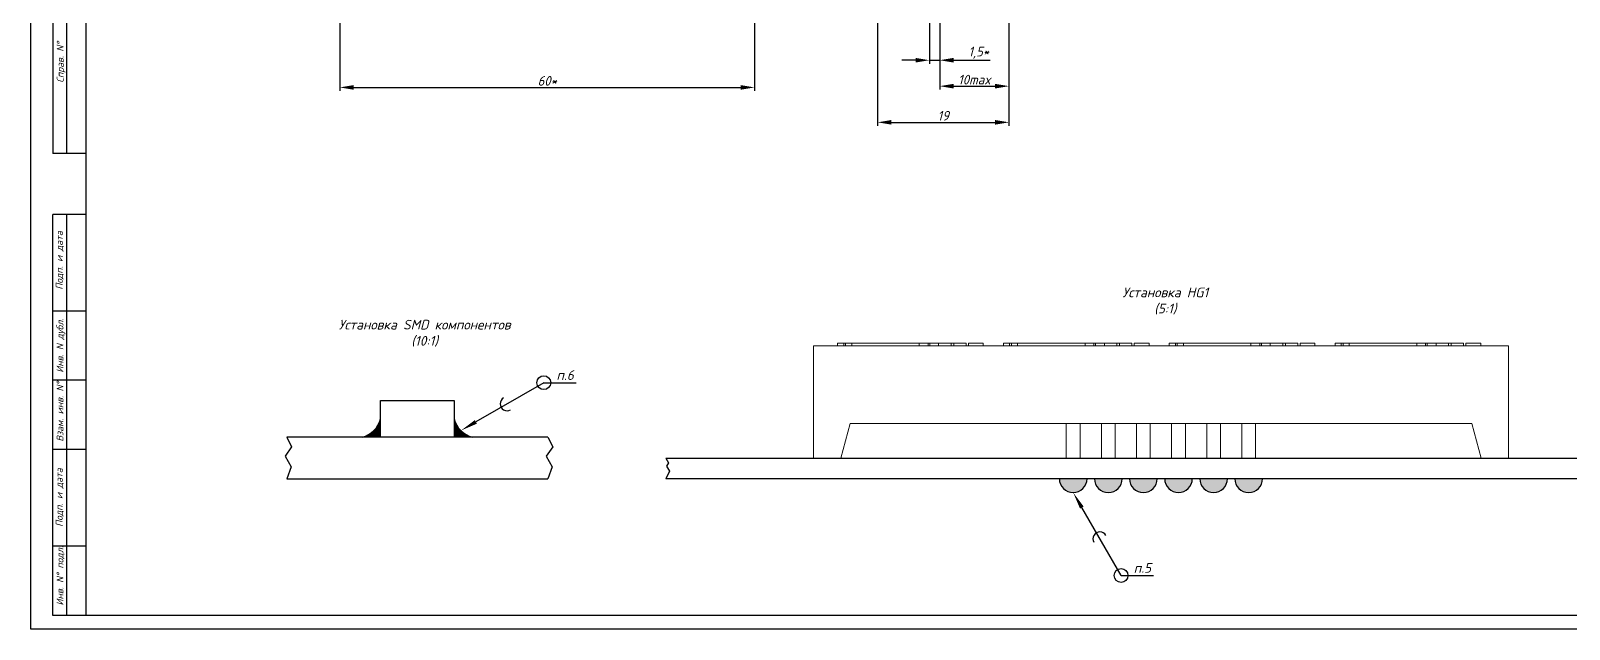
# Model space of a CAD drawing. Header units: millimetres. Extents: x 204 to 2233, y 176 to 1484.
# Drawn here: x 243 to 799, y 890 to 1106 of the extents above; entities that cross this region are included whole.
import ezdxf

# ---------------------------------------------------------------- set-up
doc = ezdxf.new("R2010")
doc.units = ezdxf.units.MM
doc.styles.add('GOST-2.304_Type-B_italic', font='GOST Common Italic.ttf')
doc.styles.add('PDF ISOCPEUR Italic', font='isocpeui.ttf')
doc.dimstyles.new('ISO-25', dxfattribs={"dimtxt": 2.5, "dimasz": 2.5, "dimexe": 1.25, "dimexo": 0.625, "dimtad": 1, "dimtxsty": 'Standard', "dimcen": 2.5, "dimadec": 0, "dimazin": 0, "dimtfac": 1, "dimtmove": 0, "dimatfit": 3, "dimfxl": 1, "dimarcsym": 0})

# ---------------------------------------------------------------- blocks, each defined once
blk = doc.blocks.new('arrow')
blk.add_lwpolyline([(0, 0, 0, 1.2, 0), (-5, 0, 1.2, 1.2, 0)], format="xyseb")
blk = doc.blocks.new('*D84')
at = {"color": 0, "linetype": 'ByBlock', "lineweight": -2, "transparency": 16777216}
for p, q in [((354.47, 1109.05), (354.47, 1084.38)), ((504.47, 1109.05), (504.47, 1084.38)), ((359.47, 1085.63), (499.47, 1085.63))]:
    blk.add_line(p, q, dxfattribs=at)
at = {"color": 0, "linetype": 'ByBlock', "transparency": 16777216}
for points in [[(359.47, 1086.46), (359.47, 1084.79), (354.47, 1085.63)], [(499.47, 1086.46), (499.47, 1084.79), (504.47, 1085.63)]]:
    blk.add_solid(points, dxfattribs=at)
at = {"layer": 'DEFPOINTS', "color": 0, "linetype": 'ByBlock', "transparency": 16777216}
for p in [(354.47, 1109.67), (504.47, 1109.67), (504.47, 1085.63)]:
    blk.add_point(p, dxfattribs=at)
at = {"color": 0, "linetype": 'ByBlock', "transparency": 16777216, "insert": (429.47, 1088), "char_height": 3.5, "attachment_point": 5, "style": 'GOST-2.304_Type-B_italic'}
blk.add_mtext('60*', dxfattribs=at)
blk = doc.blocks.new('*D82')
at = {"color": 0, "linetype": 'ByBlock', "lineweight": -2, "transparency": 16777216}
for p, q in [((548.99, 1123.18), (548.99, 1071.75)), ((596.49, 1123.18), (596.49, 1071.75)), ((553.99, 1073), (591.49, 1073))]:
    blk.add_line(p, q, dxfattribs=at)
at = {"color": 0, "linetype": 'ByBlock', "transparency": 16777216}
for points in [[(553.99, 1073.84), (553.99, 1072.17), (548.99, 1073)], [(591.49, 1073.84), (591.49, 1072.17), (596.49, 1073)]]:
    blk.add_solid(points, dxfattribs=at)
at = {"layer": 'DEFPOINTS', "color": 0, "linetype": 'ByBlock', "transparency": 16777216}
for p in [(548.99, 1123.81), (596.49, 1123.81), (596.49, 1073)]:
    blk.add_point(p, dxfattribs=at)
at = {"color": 0, "linetype": 'ByBlock', "transparency": 16777216, "insert": (572.74, 1075.38), "char_height": 3.5, "attachment_point": 5, "style": 'GOST-2.304_Type-B_italic'}
blk.add_mtext('19', dxfattribs=at)
blk = doc.blocks.new('*D85')
at = {"color": 0, "linetype": 'ByBlock', "lineweight": -2, "transparency": 16777216}
for p, q in [((567.74, 1109.05), (567.74, 1094.21)), ((571.49, 1109.05), (571.49, 1094.21)), ((562.74, 1095.46), (557.74, 1095.46)), ((567.74, 1095.46), (571.49, 1095.46)), ((576.49, 1095.46), (589.68, 1095.46))]:
    blk.add_line(p, q, dxfattribs=at)
at = {"color": 0, "linetype": 'ByBlock', "transparency": 16777216}
for points in [[(562.74, 1096.29), (562.74, 1094.63), (567.74, 1095.46)], [(576.49, 1096.29), (576.49, 1094.63), (571.49, 1095.46)]]:
    blk.add_solid(points, dxfattribs=at)
at = {"layer": 'DEFPOINTS', "color": 0, "linetype": 'ByBlock', "transparency": 16777216}
for p in [(567.74, 1109.67), (571.49, 1109.67), (571.49, 1095.46)]:
    blk.add_point(p, dxfattribs=at)
at = {"color": 0, "linetype": 'ByBlock', "transparency": 16777216, "insert": (585.59, 1098.18), "char_height": 3.5, "attachment_point": 5, "style": 'GOST-2.304_Type-B_italic'}
blk.add_mtext('1,5*', dxfattribs=at)
blk = doc.blocks.new('*D86')
at = {"color": 0, "linetype": 'ByBlock', "lineweight": -2, "transparency": 16777216}
for p, q in [((571.49, 1109.05), (571.49, 1084.83)), ((596.49, 1109.05), (596.49, 1084.83)), ((576.49, 1086.08), (591.49, 1086.08))]:
    blk.add_line(p, q, dxfattribs=at)
at = {"color": 0, "linetype": 'ByBlock', "transparency": 16777216}
for points in [[(576.49, 1086.91), (576.49, 1085.24), (571.49, 1086.08)], [(591.49, 1086.91), (591.49, 1085.24), (596.49, 1086.08)]]:
    blk.add_solid(points, dxfattribs=at)
at = {"layer": 'DEFPOINTS', "color": 0, "linetype": 'ByBlock', "transparency": 16777216}
for p in [(571.49, 1109.67), (596.49, 1109.67), (596.49, 1086.08)]:
    blk.add_point(p, dxfattribs=at)
at = {"color": 0, "linetype": 'ByBlock', "transparency": 16777216, "insert": (583.99, 1088.45), "char_height": 3.5, "attachment_point": 5, "style": 'GOST-2.304_Type-B_italic'}
blk.add_mtext('10max', dxfattribs=at)

msp = doc.modelspace()

# ---------------------------------------------------------------- hatches: boundary and pattern name
at = {"linetype": 'ByBlock'}
h = msp.add_hatch(color=256, dxfattribs=at)
h.dxf.hatch_style = 1
h.paths.add_polyline_path([(369.131, 965.795), (369.131, 959.128), (362.464, 959.128, 0.2723201)])
h = msp.add_hatch(color=256, dxfattribs=at)
h.dxf.hatch_style = 1
h.paths.add_polyline_path([(402.464, 959.128, -0.2723201), (395.798, 965.795), (395.798, 959.128)])
h = msp.add_hatch(color=256, dxfattribs=at)
h.dxf.hatch_style = 1
h.paths.add_polyline_path([(614.765, 944.128, 1), (624.765, 944.128)])
h.paths.add_polyline_path([(627.465, 944.128, 1), (637.465, 944.128)])
h.paths.add_polyline_path([(640.165, 944.128, 1), (650.165, 944.128)])
h.paths.add_polyline_path([(652.865, 944.128, 1), (662.865, 944.128)])
h.paths.add_polyline_path([(665.565, 944.128, 1), (675.565, 944.128)])
h.paths.add_polyline_path([(678.265, 944.128, 1), (688.265, 944.128)])

# ---------------------------------------------------------------- linework, layer by layer
for p, q in [((242.596, 889.721), (242.596, 1483.721)), ((262.596, 934.721), (262.596, 1478.721)), ((250.596, 1181.721), (250.596, 1061.721)), ((255.596, 1061.721), (255.596, 1181.721)), ((262.596, 1061.721), (250.596, 1061.721)), ((250.596, 894.721), (250.596, 1039.721)), ((262.596, 1039.721), (250.596, 1039.721)), ((255.596, 894.721), (255.596, 1039.721)), ((262.596, 1004.721), (250.596, 1004.721)), ((262.596, 979.721), (250.596, 979.721)), ((262.596, 954.721), (250.596, 954.721)), ((262.596, 894.721), (262.596, 934.721)), ((262.596, 919.721), (250.596, 919.721)), ((1078.596, 894.721), (250.596, 894.721)), ((1083.596, 889.721), (242.596, 889.721))]:
    msp.add_line(p, q)
at = {"color": 7, "linetype": 'Continuous', "lineweight": 15}
for p, q in [((525.765, 992.128), (525.765, 951.628)), ((777.265, 992.128), (525.765, 992.128)), ((534.516, 993.128), (534.516, 992.128)), ((536.758, 993.128), (534.516, 993.128)), ((536.758, 993.128), (536.758, 992.128)), ((537.395, 993.128), (536.758, 993.128)), ((537.395, 993.128), (537.395, 992.128)), ((539.638, 993.128), (537.395, 993.128)), ((539.638, 993.128), (539.638, 992.128)), ((564.065, 993.128), (539.638, 993.128)), ((564.065, 993.128), (564.065, 992.128)), ((567.26, 993.128), (564.065, 993.128)), ((567.26, 993.128), (567.26, 992.128)), ((567.896, 993.128), (567.26, 993.128)), ((567.896, 993.128), (567.896, 992.128)), ((571.09, 993.128), (567.896, 993.128)), ((571.09, 993.128), (571.09, 992.128)), ((575.561, 993.128), (571.09, 993.128)), ((575.561, 993.128), (575.561, 992.128)), ((576.569, 993.128), (575.561, 993.128)), ((576.569, 993.128), (576.569, 992.128)), ((581.039, 993.128), (576.569, 993.128)), ((581.039, 993.128), (581.039, 992.128)), ((581.836, 993.128), (581.836, 992.128)), ((584.536, 993.128), (581.836, 993.128)), ((587.236, 993.128), (584.536, 993.128)), ((587.236, 992.128), (587.236, 993.128)), ((594.516, 993.128), (594.516, 992.128)), ((596.758, 993.128), (594.516, 993.128)), ((596.758, 993.128), (596.758, 992.128)), ((597.395, 993.128), (596.758, 993.128)), ((597.395, 993.128), (597.395, 992.128)), ((599.638, 993.128), (597.395, 993.128)), ((599.638, 993.128), (599.638, 992.128)), ((624.065, 993.128), (599.638, 993.128)), ((624.065, 993.128), (624.065, 992.128)), ((627.26, 993.128), (624.065, 993.128)), ((627.26, 993.128), (627.26, 992.128)), ((627.896, 993.128), (627.26, 993.128)), ((627.896, 993.128), (627.896, 992.128)), ((631.09, 993.128), (627.896, 993.128)), ((631.09, 993.128), (631.09, 992.128)), ((635.561, 993.128), (631.09, 993.128)), ((635.561, 993.128), (635.561, 992.128)), ((636.569, 993.128), (635.561, 993.128)), ((636.569, 993.128), (636.569, 992.128)), ((641.039, 993.128), (636.569, 993.128)), ((641.039, 993.128), (641.039, 992.128)), ((641.836, 993.128), (641.836, 992.128)), ((644.536, 993.128), (641.836, 993.128)), ((647.236, 993.128), (644.536, 993.128)), ((647.236, 992.128), (647.236, 993.128)), ((654.516, 993.128), (654.516, 992.128)), ((656.758, 993.128), (654.516, 993.128)), ((656.758, 993.128), (656.758, 992.128)), ((657.395, 993.128), (656.758, 993.128)), ((657.395, 993.128), (657.395, 992.128)), ((659.638, 993.128), (657.395, 993.128)), ((659.638, 993.128), (659.638, 992.128)), ((684.065, 993.128), (659.638, 993.128)), ((684.065, 993.128), (684.065, 992.128)), ((687.26, 993.128), (684.065, 993.128)), ((687.26, 993.128), (687.26, 992.128)), ((687.896, 993.128), (687.26, 993.128)), ((687.896, 993.128), (687.896, 992.128)), ((691.09, 993.128), (687.896, 993.128)), ((691.09, 993.128), (691.09, 992.128)), ((695.561, 993.128), (691.09, 993.128)), ((695.561, 993.128), (695.561, 992.128)), ((696.569, 993.128), (695.561, 993.128)), ((696.569, 993.128), (696.569, 992.128)), ((701.039, 993.128), (696.569, 993.128)), ((701.039, 993.128), (701.039, 992.128)), ((701.836, 993.128), (701.836, 992.128)), ((704.536, 993.128), (701.836, 993.128)), ((707.236, 993.128), (704.536, 993.128)), ((707.236, 992.128), (707.236, 993.128)), ((714.516, 993.128), (714.516, 992.128)), ((716.758, 993.128), (714.516, 993.128)), ((716.758, 993.128), (716.758, 992.128)), ((717.395, 993.128), (716.758, 993.128)), ((717.395, 993.128), (717.395, 992.128)), ((719.638, 993.128), (717.395, 993.128)), ((719.638, 993.128), (719.638, 992.128)), ((744.065, 993.128), (719.638, 993.128)), ((744.065, 993.128), (744.065, 992.128)), ((747.26, 993.128), (744.065, 993.128)), ((747.26, 993.128), (747.26, 992.128)), ((747.896, 993.128), (747.26, 993.128)), ((747.896, 993.128), (747.896, 992.128)), ((751.09, 993.128), (747.896, 993.128)), ((751.09, 993.128), (751.09, 992.128)), ((755.561, 993.128), (751.09, 993.128)), ((755.561, 993.128), (755.561, 992.128)), ((756.569, 993.128), (755.561, 993.128)), ((756.569, 993.128), (756.569, 992.128)), ((761.039, 993.128), (756.569, 993.128)), ((761.039, 993.128), (761.039, 992.128)), ((761.836, 993.128), (761.836, 992.128)), ((764.536, 993.128), (761.836, 993.128)), ((767.236, 993.128), (764.536, 993.128)), ((767.236, 992.128), (767.236, 993.128)), ((777.265, 992.128), (777.265, 951.628)), ((535.666, 951.628), (539.015, 964.128)), ((764.015, 964.128), (539.015, 964.128)), ((617.265, 964.128), (617.265, 951.628)), ((622.265, 951.628), (622.265, 964.128)), ((629.965, 964.128), (629.965, 951.628)), ((634.965, 951.628), (634.965, 964.128)), ((642.665, 964.128), (642.665, 951.628)), ((647.665, 951.628), (647.665, 964.128)), ((655.365, 964.128), (655.365, 951.628)), ((660.365, 951.628), (660.365, 964.128)), ((668.065, 964.128), (668.065, 951.628)), ((673.065, 951.628), (673.065, 964.128)), ((680.765, 964.128), (680.765, 951.628)), ((685.765, 951.628), (685.765, 964.128)), ((764.015, 964.128), (767.364, 951.628)), ((535.666, 951.628), (525.765, 951.628)), ((777.265, 951.628), (767.364, 951.628))]:
    msp.add_line(p, q, dxfattribs=at)
at = {"linetype": 'ByBlock'}
for p, q in [((428.206, 978.864), (403.636, 964.679)), ((428.206, 978.864), (439.969, 978.864)), ((369.131, 959.128), (369.131, 972.461)), ((369.131, 972.461), (395.798, 972.461)), ((395.798, 972.461), (395.798, 959.128)), ((429.699, 959.128), (335.229, 959.128)), ((395.798, 959.128), (369.131, 959.128)), ((472.391, 951.628), (830.639, 951.628)), ((335.229, 944.128), (429.699, 944.128)), ((830.639, 944.128), (472.391, 944.128)), ((637.076, 909.145), (622.89, 933.715)), ((637.076, 909.145), (648.838, 909.145))]:
    msp.add_line(p, q, dxfattribs=at)
for points in [[(335.229, 959.128), (336.969, 955.717), (334.627, 952.28), (336.82, 948.47), (335.229, 944.128)], [(429.699, 959.128), (431.439, 955.717), (429.096, 952.28), (431.289, 948.47), (429.699, 944.128)], [(472.391, 951.628), (473.389, 949.899), (472.658, 948.632), (473.698, 946.831), (472.391, 944.128)]]:
    msp.add_lwpolyline(points, dxfattribs=at)
for centre in [(428.206, 978.864), (637.076, 909.145)]:
    msp.add_circle(centre, 2.5, dxfattribs=at)
for centre, radius, start, end in [((414.947, 971.209), 2.5, 120, 300), ((360.131, 968.128), 9.297, 284.5332, 345.4668), ((404.797, 968.128), 9.297, 194.5332, 255.4668), ((619.765, 944.128), 5, 180, 0), ((632.465, 944.128), 5, 180, 0), ((645.165, 944.128), 5, 180, 0), ((657.865, 944.128), 5, 180, 0), ((670.565, 944.128), 5, 180, 0), ((683.265, 944.128), 5, 180, 0), ((629.42, 922.405), 2.5, 30, 210)]:
    msp.add_arc(centre, radius, start, end, dxfattribs=at)

# ---------------------------------------------------------------- block references
at = {"color": 7, "linetype": 'ByBlock', "xscale": 1.25, "yscale": 1.25, "zscale": 1.25, "rotation": 209.9999999999988}
msp.add_blockref('arrow', (398.223, 961.554), dxfattribs=at)
at = {"linetype": 'ByBlock', "xscale": 1.25, "yscale": 1.25, "zscale": 1.25, "rotation": 119.9999999999989}
msp.add_blockref('arrow', (619.765, 939.128), dxfattribs=at)

# ---------------------------------------------------------------- texts
at = {"style": 'PDF ISOCPEUR Italic'}
for s, p in [('Справ. N%%d', (254.504, 1087.348)), ('Подп. и дата', (254.17, 1012.491)), ('Инв. N дубл.', (254.414, 982.466)), ('Взам. инв. N%%d', (254.414, 957.539)), ('Подп. и дата', (254.119, 926.755)), ('Инв. N%%d подл.', (254.414, 898.288))]:
    msp.add_text(s, height=2.5, rotation=90, dxfattribs=at).set_placement(p)
at = {"linetype": 'ByBlock', "char_height": 3.5, "attachment_point": 1, "style": 'PDF ISOCPEUR Italic'}
for s, width, insert in [('\\pxqc;Установка HG1\\P(5:1)', 97.53922, (604.349, 1013.256)), ('\\pxqc;Установка SMD компонентов\\P(10:1)', 97.53922, (336.329, 1001.592)), ('п.6', 12.48525, (432.79, 983.357)), ('п.5', 12.48525, (641.66, 913.638))]:
    msp.add_mtext_dynamic_manual_height_columns(s, width=width, gutter_width=12.5, heights=[0], dxfattribs=dict(at, insert=insert))

# ---------------------------------------------------------------- dimensions: what is measured, and where the dimension line sits
at = {"linetype": 'ByBlock'}
for base, p1, p2, text, picture, middle in [((596.495, 1073.003), (548.995, 1123.808), (596.495, 1123.808), '19', '*D82', (572.745, 1075.378)), ((571.495, 1095.459), (567.745, 1109.67), (571.495, 1109.67), '1,5*', '*D85', (585.587, 1098.184)), ((596.495, 1086.078), (571.495, 1109.67), (596.495, 1109.67), '10max', '*D86', (583.995, 1088.453))]:
    dim = msp.add_linear_dim(base=base, p1=p1, p2=p2, text=text, dimstyle='ISO-25', override={"dimtxt": 3.5, "dimasz": 5, "dimtxsty": 'GOST-2.304_Type-B_italic'}, dxfattribs=at)
    dim.commit()
    dim.dimension.update_dxf_attribs({"geometry": picture, "text_midpoint": middle})
dim = msp.add_linear_dim(base=(504.475, 1085.627), p1=(354.475, 1109.67), p2=(504.475, 1109.67), text='60*', dimstyle='ISO-25', override={"dimtxt": 3.5, "dimasz": 5, "dimtxsty": 'GOST-2.304_Type-B_italic'}, dxfattribs=at)
dim.commit()
dim.dimension.update_dxf_attribs({"geometry": '*D84', "text_midpoint": (429.475, 1085.627), "dimtype": 160})

doc.saveas('drawing.dxf')
